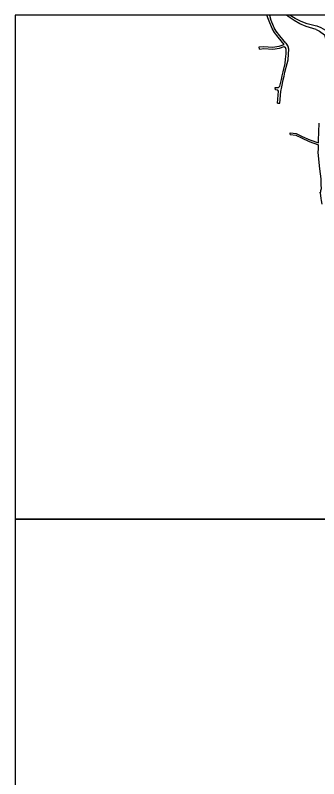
# Model space of a CAD drawing. Header units: metres. Extents: x -8000 to -4000, y -96000 to -93000.
# Drawn here: x -7200 to -6838, y -93909 to -93000 of the extents above; entities that cross this region are included whole.
import ezdxf

# ---------------------------------------------------------------- set-up
doc = ezdxf.new("R2010")
doc.units = ezdxf.units.M
doc.header["$LTSCALE"] = 2.5
doc.layers.add('図郭', color=7, linetype='Continuous')
doc.layers.add('道路', color=7, linetype='Continuous')

msp = doc.modelspace()

# ---------------------------------------------------------------- linework, layer by layer
at = {"layer": '図郭'}
for points in [[(-7200, -93600), (-6400, -93600), (-6400, -93000), (-7200, -93000)], [(-7200, -94200), (-6400, -94200), (-6400, -93600), (-7200, -93600)]]:
    msp.add_lwpolyline(points, close=True, dxfattribs=at)
at = {"layer": '道路'}
for points in [[(-6898.21, -93005.15), (-6900.1, -93000)], [(-6897.3, -93000), (-6895.9, -93004.21)], [(-6841.6, -93016.85), (-6853.42, -93013.26), (-6860.83, -93010.21), (-6867.8, -93006.1), (-6873.72, -93002.26), (-6876.84, -93000)], [(-6842.8, -93012.62), (-6852.27, -93010.36), (-6859.44, -93007.37), (-6866.49, -93003.98), (-6872.31, -93000.2), (-6872.58, -93000)], [(-6879.83, -93034.64), (-6886.96, -93025.9), (-6891.1, -93020.39), (-6893.83, -93015.93), (-6898.21, -93005.15)], [(-6877.63, -93033.37), (-6884.99, -93024.36), (-6889.03, -93018.99), (-6891.6, -93014.8), (-6895.9, -93004.21)], [(-6826.93, -93026.99), (-6827.68, -93021.59), (-6829.89, -93018.27), (-6835.5, -93015.05), (-6840.38, -93013.02), (-6842.8, -93012.62)], [(-6841.6, -93016.85), (-6837.59, -93018.76), (-6831.55, -93023.47), (-6831.07, -93025.21), (-6830.3, -93028.39)], [(-6909.43, -93037.77), (-6903.87, -93037.18), (-6893.36, -93037.84), (-6885.75, -93036.87), (-6879.83, -93034.64)], [(-6909.16, -93040.25), (-6903.82, -93039.69), (-6893.28, -93040.35), (-6885.14, -93039.32), (-6879.53, -93037.2)], [(-6879.53, -93037.2), (-6878.01, -93038.34)], [(-6877.63, -93033.37), (-6874.82, -93037.5)], [(-6909.16, -93040.25), (-6909.43, -93037.77)], [(-6884.73, -93084.62), (-6882.78, -93076.57), (-6882.05, -93071.99), (-6881.01, -93067.22), (-6878.49, -93057.38), (-6877.88, -93052.47), (-6877.28, -93046.09), (-6877.23, -93040.96), (-6878.01, -93038.34)], [(-6882.33, -93085.34), (-6881, -93077.01), (-6879.72, -93072.43), (-6878.74, -93067.69), (-6876.07, -93057.28), (-6874.91, -93053.01), (-6874.29, -93046.25), (-6874.23, -93040.54), (-6874.82, -93037.5)], [(-6890.22, -93086.13), (-6886.46, -93086.17), (-6884.73, -93084.62)], [(-6890.02, -93088.65), (-6890.22, -93086.13)], [(-6886.41, -93090.38), (-6887.31, -93089.06), (-6890.02, -93088.65)], [(-6887.73, -93104.57), (-6886.41, -93090.38)], [(-6884.74, -93104.85), (-6883.42, -93090.65)], [(-6883.42, -93090.65), (-6882.33, -93085.34)], [(-6887.73, -93104.57), (-6884.74, -93104.85)], [(-6838.73, -93152.12), (-6838.67, -93149.33), (-6837.96, -93128.41)], [(-6872.58, -93142.08), (-6872.34, -93140.09)], [(-6872.58, -93142.08), (-6865.82, -93142.89), (-6858.97, -93146.06), (-6849.76, -93150.25), (-6838.78, -93154.23)], [(-6872.34, -93140.09), (-6865.27, -93140.94), (-6858.11, -93144.26), (-6849.01, -93148.4), (-6838.73, -93152.12)], [(-6834.34, -93224.91), (-6835.08, -93220.52), (-6835.46, -93218.4), (-6836.54, -93211.33), (-6836.65, -93211.34), (-6836.71, -93210.58), (-6835.98, -93210.52), (-6835.98, -93208.63), (-6835.08, -93206.32), (-6835.37, -93201.96), (-6835.42, -93198.76), (-6835.67, -93194.7), (-6837.07, -93182.97), (-6838.94, -93163.27), (-6838.89, -93159.19), (-6838.79, -93154.63), (-6838.78, -93154.23)]]:
    msp.add_lwpolyline(points, dxfattribs=at)

doc.saveas('drawing.dxf')
